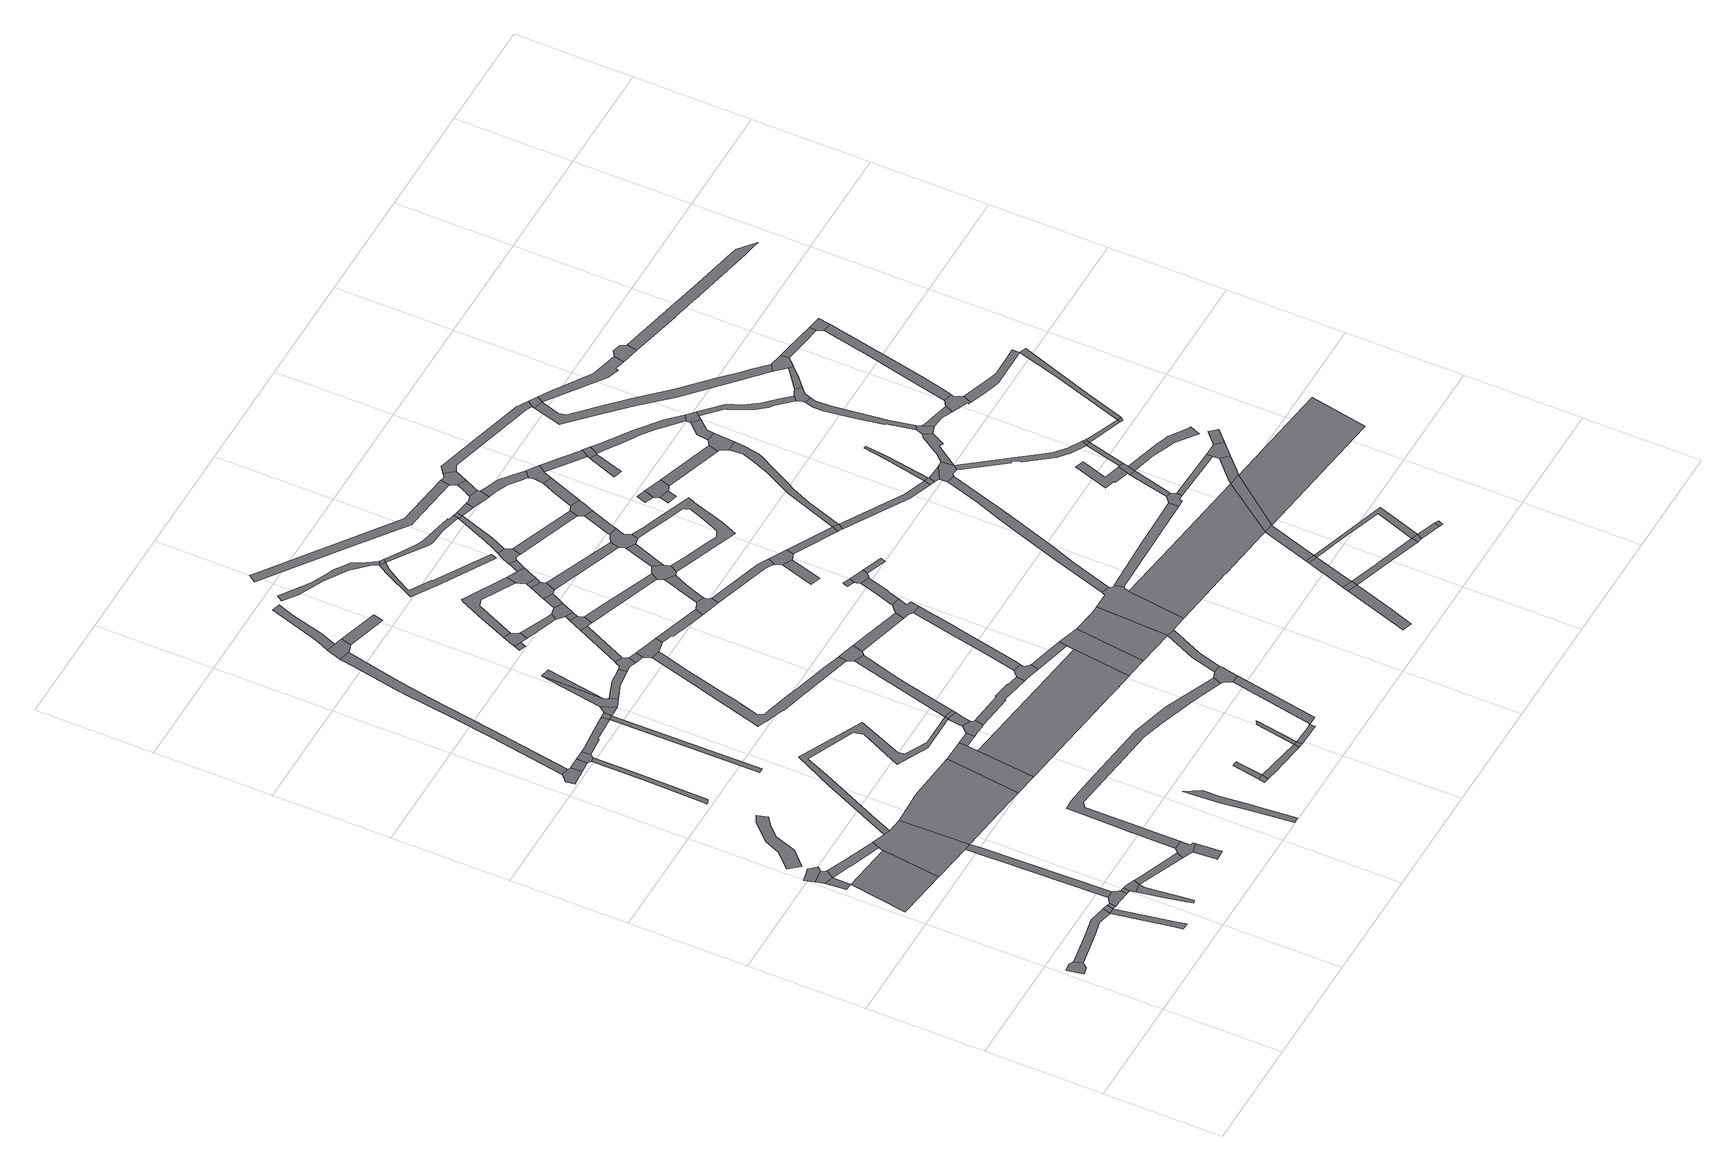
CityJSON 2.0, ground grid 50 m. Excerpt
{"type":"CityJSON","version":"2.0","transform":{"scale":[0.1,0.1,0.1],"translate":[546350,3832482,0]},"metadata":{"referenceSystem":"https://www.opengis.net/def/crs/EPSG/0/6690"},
"CityObjects":{
"road1":{"type":"Road","geometry":[{"type":"MultiSurface","lod":"1","boundaries":[[[0,1,2,3,4,5,6,7,8,9,10]]]}]},
"road2":{"type":"Road","attributes":{"RoadStructureAttribute.sectionType":"1"},"geometry":[{"type":"MultiSurface","lod":"1","boundaries":[[[11,12,13,14,10,9,15,16,17,18,19]]]}]},
"road3":{"type":"Road","attributes":{"RoadStructureAttribute.sectionType":"1"},"geometry":[{"type":"MultiSurface","lod":"1","boundaries":[[[20,21,22,23,24]]]}]},
"road4":{"type":"Road","geometry":[{"type":"MultiSurface","lod":"1","boundaries":[[[25,26,27,20,24,28]]]}]},
"road5":{"type":"Road","attributes":{"RoadStructureAttribute.sectionType":"1"},"geometry":[{"type":"MultiSurface","lod":"1","boundaries":[[[29,30,31,18,32,33,34]]]}]},
"road6":{"type":"Road","attributes":{"RoadStructureAttribute.sectionType":"1"},"geometry":[{"type":"MultiSurface","lod":"1","boundaries":[[[35,36,37,38,27,26]]]}]},
"road7":{"type":"Road","geometry":[{"type":"MultiSurface","lod":"1","boundaries":[[[19,18,31,39]]]}]},
"road8":{"type":"Road","attributes":{"RoadStructureAttribute.sectionType":"1"},"geometry":[{"type":"MultiSurface","lod":"1","boundaries":[[[40,41,42,43,44]]]}]},
"road9":{"type":"Road","attributes":{"RoadStructureAttribute.sectionType":"1"},"geometry":[{"type":"MultiSurface","lod":"1","boundaries":[[[39,31,45,46,47]]]}]},
"road10":{"type":"Road","geometry":[{"type":"MultiSurface","lod":"1","boundaries":[[[48,49,50,47,46,51,52,53,54,55,56]]]}]},
"road11":{"type":"Road","attributes":{"RoadStructureAttribute.sectionType":"1"},"geometry":[{"type":"MultiSurface","lod":"1","boundaries":[[[57,58,59,28,24,60,61,62,63,64,65]]]}]},
"road12":{"type":"Road","attributes":{"RoadStructureAttribute.sectionType":"1"},"geometry":[{"type":"MultiSurface","lod":"1","boundaries":[[[66,67,68,69,70,71,72,73,74,75]]]}]},
"road13":{"type":"Road","attributes":{"RoadStructureAttribute.sectionType":"1"},"geometry":[{"type":"MultiSurface","lod":"1","boundaries":[[[53,52,76,77,78]]]}]},
"road14":{"type":"Road","attributes":{"RoadStructureAttribute.sectionType":"1"},"geometry":[{"type":"MultiSurface","lod":"1","boundaries":[[[79,80,81,82,83,84,85,86,87,88]]]}]},
"road15":{"type":"Road","geometry":[{"type":"MultiSurface","lod":"1","boundaries":[[[89,78,77,71,70,90]]]}]},
"road16":{"type":"Road","attributes":{"RoadStructureAttribute.sectionType":"1"},"geometry":[{"type":"MultiSurface","lod":"1","boundaries":[[[91,92,93,94,95,48,56,96,97]]]}]},
"road17":{"type":"Road","geometry":[{"type":"MultiSurface","lod":"1","boundaries":[[[98,99,65,64,44,43,100,91,97,101,102,103,104]]]}]},
"road18":{"type":"Road","attributes":{"RoadStructureAttribute.sectionType":"1"},"geometry":[{"type":"MultiSurface","lod":"1","boundaries":[[[105,90,70,106,107,108,109]]]}]},
"road19":{"type":"Road","geometry":[{"type":"MultiSurface","lod":"1","boundaries":[[[110,111,112,113,114,115,116,117,118,119,120,121,122,123]]]}]},
"road20":{"type":"Road","geometry":[{"type":"MultiSurface","lod":"1","boundaries":[[[124,125,126,127,128,109,108,129,130,131]]]}]},
"road21":{"type":"Road","attributes":{"RoadStructureAttribute.sectionType":"1"},"geometry":[{"type":"MultiSurface","lod":"1","boundaries":[[[131,130,132,133,134]]]}]},
"road22":{"type":"Road","attributes":{"RoadStructureAttribute.sectionType":"1"},"geometry":[{"type":"MultiSurface","lod":"1","boundaries":[[[135,136,137,138,139,140,141,142]]]}]},
"road23":{"type":"Road","attributes":{"RoadStructureAttribute.sectionType":"1"},"geometry":[{"type":"MultiSurface","lod":"1","boundaries":[[[143,144,122,121,145,146]]]}]},
"road24":{"type":"Road","geometry":[{"type":"MultiSurface","lod":"1","boundaries":[[[146,145,147,142,141,148,149,150,151]]]}]},
"road25":{"type":"Road","attributes":{"RoadStructureAttribute.sectionType":"1"},"geometry":[{"type":"MultiSurface","lod":"1","boundaries":[[[152,153,154,155,101,97,156,157,158,159]]]}]},
"road26":{"type":"Road","attributes":{"RoadStructureAttribute.sectionType":"1"},"geometry":[{"type":"MultiSurface","lod":"1","boundaries":[[[160,161,162,151,150,163,164,165]]]}]},
"road27":{"type":"Road","attributes":{"RoadStructureAttribute.sectionType":"1"},"geometry":[{"type":"MultiSurface","lod":"1","boundaries":[[[166,167,168,165]]]}]},
"road28":{"type":"Road","attributes":{"RoadStructureAttribute.sectionType":"1"},"geometry":[{"type":"MultiSurface","lod":"1","boundaries":[[[169,170,171,172,173,174,175,176,110,123,177,178,179,180,181,182,183,184,185]]]}]},
"road29":{"type":"Road","attributes":{"RoadStructureAttribute.sectionType":"1"},"geometry":[{"type":"MultiSurface","lod":"1","boundaries":[[[186,187,188,189,190,191,104,103,192,193,194,195,196,197,198,199,200]]]}]},
"road30":{"type":"Road","attributes":{"RoadStructureAttribute.sectionType":"1"},"geometry":[{"type":"MultiSurface","lod":"1","boundaries":[[[201,202,203,204,205,206,207,208,209,210,211,212]]]}]},
"road31":{"type":"Road","geometry":[{"type":"MultiSurface","lod":"1","boundaries":[[[159,158,213,214,215,216,217,218]]]}]},
"road32":{"type":"Road","geometry":[{"type":"MultiSurface","lod":"1","boundaries":[[[219,160,165,168]]]}]},
"road33":{"type":"Road","geometry":[{"type":"MultiSurface","lod":"1","boundaries":[[[220,219,168,221]]]}]},
"road34":{"type":"Road","geometry":[{"type":"MultiSurface","lod":"1","boundaries":[[[222,223,224,225]]]}]},
"road35":{"type":"Road","attributes":{"RoadStructureAttribute.sectionType":"1"},"geometry":[{"type":"MultiSurface","lod":"1","boundaries":[[[226,220,221,227,228,229]]]}]},
"road36":{"type":"Road","attributes":{"RoadStructureAttribute.sectionType":"1"},"geometry":[{"type":"MultiSurface","lod":"1","boundaries":[[[230,218,217,231,232]]]}]},
"road37":{"type":"Road","geometry":[{"type":"MultiSurface","lod":"1","boundaries":[[[233,234,235,222,225]]]}]},
"road38":{"type":"Road","attributes":{"RoadStructureAttribute.sectionType":"1"},"geometry":[{"type":"MultiSurface","lod":"1","boundaries":[[[236,226,229]]]}]},
"road39":{"type":"Road","attributes":{"RoadStructureAttribute.sectionType":"1"},"geometry":[{"type":"MultiSurface","lod":"1","boundaries":[[[237,238,239,240,241,242,243,244,245,246,247,248,127,126,249,250,251,252,253,254,255,256,257]]]}]},
"road40":{"type":"Road","attributes":{"RoadStructureAttribute.sectionType":"1"},"geometry":[{"type":"MultiSurface","lod":"1","boundaries":[[[258,259,260,228,227,261,262,263]]]}]},
"road41":{"type":"Road","geometry":[{"type":"MultiSurface","lod":"1","boundaries":[[[264,265,169,185,266,267,268]]]}]},
"road42":{"type":"Road","geometry":[{"type":"MultiSurface","lod":"1","boundaries":[[[269,270,271,232,231,272,273,274,275,276,277,278]]]}]},
"road43":{"type":"Road","attributes":{"RoadStructureAttribute.sectionType":"1"},"geometry":[{"type":"MultiSurface","lod":"1","boundaries":[[[225,224,279,280,281,282]]]}]},
"road44":{"type":"Road","attributes":{"RoadStructureAttribute.sectionType":"1"},"geometry":[{"type":"MultiSurface","lod":"1","boundaries":[[[199,283,284,269,278,285,286]]]}]},
"road45":{"type":"Road","geometry":[{"type":"MultiSurface","lod":"1","boundaries":[[[200,199,286,287]]]}]},
"road46":{"type":"Road","attributes":{"RoadStructureAttribute.sectionType":"1"},"geometry":[{"type":"MultiSurface","lod":"1","boundaries":[[[288,289,290,264,268,291,292,293,294,295]]]}]},
"road47":{"type":"Road","geometry":[{"type":"MultiSurface","lod":"1","boundaries":[[[296,297,298,299,300,301,258,263,302,303,304,305,306,307,308]]]}]},
"road48":{"type":"Road","geometry":[{"type":"MultiSurface","lod":"1","boundaries":[[[309,310,311,267,266]]]}]},
"road49":{"type":"Road","geometry":[{"type":"MultiSurface","lod":"1","boundaries":[[[312,313,314,315,316]]]}]},
"road50":{"type":"Road","geometry":[{"type":"MultiSurface","lod":"1","boundaries":[[[282,281,317,318]]]}]},
"road51":{"type":"Road","attributes":{"RoadStructureAttribute.sectionType":"1"},"geometry":[{"type":"MultiSurface","lod":"1","boundaries":[[[319,214,213,320,321,322,323]]]}]},
"road52":{"type":"Road","attributes":{"RoadStructureAttribute.sectionType":"1"},"geometry":[{"type":"MultiSurface","lod":"1","boundaries":[[[324,325,326,327,328,329,330,331,332,333,334,335,336,337,338,339,340,341,342,343,344,345,346,347,348,349,350,351,352,353,354,355,356,357]]]}]},
"road53":{"type":"Road","attributes":{"RoadStructureAttribute.sectionType":"1"},"geometry":[{"type":"MultiSurface","lod":"1","boundaries":[[[304,303,358,359]]]}]},
"road54":{"type":"Road","attributes":{"RoadStructureAttribute.sectionType":"1"},"geometry":[{"type":"MultiSurface","lod":"1","boundaries":[[[360,361,362,363,364,275,274,365,366,367,368]]]}]},
"road55":{"type":"Road","geometry":[{"type":"MultiSurface","lod":"1","boundaries":[[[369,370,312,316,371,372,373]]]}]},
"road56":{"type":"Road","attributes":{"RoadStructureAttribute.sectionType":"1"},"geometry":[{"type":"MultiSurface","lod":"1","boundaries":[[[374,375,376,377,378,379,380,200,287,381,382,383,384,385,386]]]}]},
"road57":{"type":"Road","geometry":[{"type":"MultiSurface","lod":"1","boundaries":[[[387,388,389,390,282,318]]]}]},
"road58":{"type":"Road","attributes":{"RoadStructureAttribute.sectionType":"1"},"geometry":[{"type":"MultiSurface","lod":"1","boundaries":[[[391,318,317,392,393]]]}]},
"road59":{"type":"Road","attributes":{"RoadStructureAttribute.sectionType":"1"},"geometry":[{"type":"MultiSurface","lod":"1","boundaries":[[[394,395,396,397,296,308,398,399]]]}]},
"road60":{"type":"Road","geometry":[{"type":"MultiSurface","lod":"1","boundaries":[[[359,358,400,401,324,357,402,403,404]]]}]},
"road61":{"type":"Road","attributes":{"RoadStructureAttribute.sectionType":"1"},"geometry":[{"type":"MultiSurface","lod":"1","boundaries":[[[372,371,405,406]]]}]},
"road62":{"type":"Road","geometry":[{"type":"MultiSurface","lod":"1","boundaries":[[[407,394,399,408,409,410,411,412,413,414,415]]]}]},
"road63":{"type":"Road","geometry":[{"type":"MultiSurface","lod":"1","boundaries":[[[416,340,339,417,374,386,418,419]]]}]},
"road64":{"type":"Road","attributes":{"RoadStructureAttribute.sectionType":"1"},"geometry":[{"type":"MultiSurface","lod":"1","boundaries":[[[420,407,415,421]]]}]},
"road65":{"type":"Road","geometry":[{"type":"MultiSurface","lod":"1","boundaries":[[[422,423,424,368,367,425,426,427,428,429,430,431]]]}]},
"road66":{"type":"Road","geometry":[{"type":"MultiSurface","lod":"1","boundaries":[[[432,406,405,420,421,433]]]}]},
"road67":{"type":"Road","attributes":{"RoadStructureAttribute.sectionType":"1"},"geometry":[{"type":"MultiSurface","lod":"1","boundaries":[[[434,435,436,437,369,373,438,439,440,441]]]}]},
"road68":{"type":"Road","attributes":{"RoadStructureAttribute.sectionType":"1"},"geometry":[{"type":"MultiSurface","lod":"1","boundaries":[[[404,403,442,443,444,445,446,447,448]]]}]},
"road69":{"type":"Road","attributes":{"RoadStructureAttribute.sectionType":"1"},"geometry":[{"type":"MultiSurface","lod":"1","boundaries":[[[449,450,451,452,453,454,455,456,457,458,459,460,461,462]]]}]},
"road70":{"type":"Road","attributes":{"RoadStructureAttribute.sectionType":"1"},"geometry":[{"type":"MultiSurface","lod":"1","boundaries":[[[463,464,465,466,467]]]}]},
"road71":{"type":"Road","attributes":{"RoadStructureAttribute.sectionType":"1"},"geometry":[{"type":"MultiSurface","lod":"1","boundaries":[[[468,432,433,469,470,471]]]}]},
"road72":{"type":"Road","attributes":{"RoadStructureAttribute.sectionType":"1"},"geometry":[{"type":"MultiSurface","lod":"1","boundaries":[[[472,427,426,473,474,475]]]}]},
"road73":{"type":"Road","geometry":[{"type":"MultiSurface","lod":"1","boundaries":[[[476,477,257,256,478,479,480,463,467,481,482,483]]]}]},
"road74":{"type":"Road","geometry":[{"type":"MultiSurface","lod":"1","boundaries":[[[484,468,471,485,486,487,488]]]}]},
"road75":{"type":"Road","attributes":{"RoadStructureAttribute.sectionType":"1"},"geometry":[{"type":"MultiSurface","lod":"1","boundaries":[[[419,418,489,490]]]}]},
"road76":{"type":"Road","attributes":{"RoadStructureAttribute.sectionType":"1"},"geometry":[{"type":"MultiSurface","lod":"1","boundaries":[[[491,492,493,412,411,494,495,496,497,498,499]]]}]},
"road77":{"type":"Road","geometry":[{"type":"MultiSurface","lod":"1","boundaries":[[[500,501,502,448,447,503,504,505,506,507,508]]]}]},
"road78":{"type":"Road","attributes":{"RoadStructureAttribute.sectionType":"1"},"geometry":[{"type":"MultiSurface","lod":"1","boundaries":[[[509,510,511,512,513,514,422,431,515,516,517,518,519,520,521]]]}]},
"road79":{"type":"Road","attributes":{"RoadStructureAttribute.sectionType":"1"},"geometry":[{"type":"MultiSurface","lod":"1","boundaries":[[[522,484,488,523,524]]]}]},
"road80":{"type":"Road","geometry":[{"type":"MultiSurface","lod":"1","boundaries":[[[462,461,525,526]]]}]},
"road81":{"type":"Road","attributes":{"RoadStructureAttribute.sectionType":"1"},"geometry":[{"type":"MultiSurface","lod":"1","boundaries":[[[461,527,528,529,530,531,532,533,534,535,536,537,538,539,525]]]}]},
"road82":{"type":"Road","geometry":[{"type":"MultiSurface","lod":"1","boundaries":[[[475,474,323,322,540,541,542]]]}]},
"road83":{"type":"Road","geometry":[{"type":"MultiSurface","lod":"1","boundaries":[[[543,544,441,440,522,524,545,546]]]}]},
"road84":{"type":"Road","attributes":{"RoadStructureAttribute.sectionType":"1"},"geometry":[{"type":"MultiSurface","lod":"1","boundaries":[[[547,548,549,500,508,550,551,552,553]]]}]},
"road85":{"type":"Road","attributes":{"RoadStructureAttribute.sectionType":"1"},"geometry":[{"type":"MultiSurface","lod":"1","boundaries":[[[554,555,556,546,545,557,558]]]}]},
"road86":{"type":"Road","attributes":{"RoadStructureAttribute.sectionType":"1"},"geometry":[{"type":"MultiSurface","lod":"1","boundaries":[[[559,560,561,476,483,562,563,564]]]}]},
"road87":{"type":"Road","geometry":[{"type":"MultiSurface","lod":"1","boundaries":[[[565,566,490,489,567,568,509,521,569,570,571]]]}]},
"road88":{"type":"Road","attributes":{"RoadStructureAttribute.sectionType":"1"},"geometry":[{"type":"MultiSurface","lod":"1","boundaries":[[[572,542,541,573,559,574]]]}]},
"road89":{"type":"Road","attributes":{"RoadStructureAttribute.sectionType":"1"},"geometry":[{"type":"MultiSurface","lod":"1","boundaries":[[[575,486,485,576,577]]]}]},
"road90":{"type":"Road","geometry":[{"type":"MultiSurface","lod":"1","boundaries":[[[578,579,554,558,580,581,582,583,584,585]]]}]},
"road91":{"type":"Road","geometry":[{"type":"MultiSurface","lod":"1","boundaries":[[[586,587,588,589,499,498,590,547,553,591,592,593,594,595]]]}]},
"road92":{"type":"Road","attributes":{"RoadStructureAttribute.sectionType":"1"},"geometry":[{"type":"MultiSurface","lod":"1","boundaries":[[[596,597,598,599,600,601,602,603,604,605,606,607]]]}]},
"road93":{"type":"Road","attributes":{"RoadStructureAttribute.sectionType":"1"},"geometry":[{"type":"MultiSurface","lod":"1","boundaries":[[[608,609,504,503,610,611,612,613]]]}]},
"road94":{"type":"Road","attributes":{"RoadStructureAttribute.sectionType":"1"},"geometry":[{"type":"MultiSurface","lod":"1","boundaries":[[[614,615,616,617,618,619,526,525,620,621,622,623,624,625]]]}]},
"road95":{"type":"Road","attributes":{"RoadStructureAttribute.sectionType":"1"},"geometry":[{"type":"MultiSurface","lod":"1","boundaries":[[[626,627,628,629,565,571,630,631,632]]]}]},
"road96":{"type":"Road","geometry":[{"type":"MultiSurface","lod":"1","boundaries":[[[633,634,635,636,637]]]}]},
"road97":{"type":"Road","attributes":{"RoadStructureAttribute.sectionType":"1"},"geometry":[{"type":"MultiSurface","lod":"1","boundaries":[[[638,586,595,639,640,641,642]]]}]},
"road98":{"type":"Road","attributes":{"RoadStructureAttribute.sectionType":"1"},"geometry":[{"type":"MultiSurface","lod":"1","boundaries":[[[643,644,645,646,647,578,585,648,649,650,651,652]]]}]},
"road99":{"type":"Road","geometry":[{"type":"MultiSurface","lod":"1","boundaries":[[[653,654,655,656]]]}]},
"road100":{"type":"Road","geometry":[{"type":"MultiSurface","lod":"1","boundaries":[[[637,636,657,658,626,632,659,660,661]]]}]},
"road101":{"type":"Road","geometry":[{"type":"MultiSurface","lod":"1","boundaries":[[[662,663,664,574,559,564,665,666,667,668,669,670,671,672,673,674,675]]]}]},
"road102":{"type":"Road","attributes":{"RoadStructureAttribute.sectionType":"1"},"geometry":[{"type":"MultiSurface","lod":"1","boundaries":[[[676,584,583,677,678,679,680]]]}]},
"road103":{"type":"Road","geometry":[{"type":"MultiSurface","lod":"1","boundaries":[[[681,682,577,576,683,684,685,686,638,642,687,688,689,690,691,692,693,694,695]]]}]},
"road104":{"type":"Road","geometry":[{"type":"MultiSurface","lod":"1","boundaries":[[[613,612,653,656,696,697]]]}]},
"road105":{"type":"Road","geometry":[{"type":"MultiSurface","lod":"1","boundaries":[[[625,624,643,652,698]]]}]},
"road106":{"type":"Road","attributes":{"RoadStructureAttribute.sectionType":"1"},"geometry":[{"type":"MultiSurface","lod":"1","boundaries":[[[699,700,701,661,660]]]}]},
"road107":{"type":"Road","attributes":{"RoadStructureAttribute.sectionType":"1"},"geometry":[{"type":"MultiSurface","lod":"1","boundaries":[[[698,652,702,703]]]}]},
"road108":{"type":"Road","attributes":{"RoadStructureAttribute.sectionType":"1"},"geometry":[{"type":"MultiSurface","lod":"1","boundaries":[[[704,705,706,707,708,709,710,711,712,713,714,715,716,717,718,719,720,721,722,691,690,723,724,725,726,727,728,729,730,731,732,733,734,735,736,737,738,592,591]]]}]},
"road109":{"type":"Road","attributes":{"RoadStructureAttribute.sectionType":"1"},"geometry":[{"type":"MultiSurface","lod":"1","boundaries":[[[739,740,741,742,681,695,743,744]]]}]},
"road110":{"type":"Road","geometry":[{"type":"MultiSurface","lod":"1","boundaries":[[[745,746,747,748,703,702,749,750,751,752,753,754]]]}]},
"road111":{"type":"Road","attributes":{"RoadStructureAttribute.sectionType":"1"},"geometry":[{"type":"MultiSurface","lod":"1","boundaries":[[[697,696,755,756,757]]]}]},
"road112":{"type":"Road","geometry":[{"type":"MultiSurface","lod":"1","boundaries":[[[758,759,680,679,739,744,760,761,762]]]}]},
"road113":{"type":"Road","attributes":{"RoadStructureAttribute.sectionType":"1"},"geometry":[{"type":"MultiSurface","lod":"1","boundaries":[[[763,764,765,766,767,768,769,770,771]]]}]},
"road114":{"type":"Road","attributes":{"RoadStructureAttribute.sectionType":"1"},"geometry":[{"type":"MultiSurface","lod":"1","boundaries":[[[772,773,774,775,745,754,776,777,778]]]}]},
"road115":{"type":"Road","geometry":[{"type":"MultiSurface","lod":"1","boundaries":[[[757,756,779,780,781,782]]]}]},
"road116":{"type":"Road","attributes":{"RoadStructureAttribute.sectionType":"1"},"geometry":[{"type":"MultiSurface","lod":"1","boundaries":[[[783,784,759,758,762,785]]]}]},
"road117":{"type":"Road","geometry":[{"type":"MultiSurface","lod":"1","boundaries":[[[786,787,607,606,772,778,788]]]}]},
"road118":{"type":"Road","attributes":{"RoadStructureAttribute.sectionType":"1"},"geometry":[{"type":"MultiSurface","lod":"1","boundaries":[[[789,790,791,792,793,794,753,752,795,796,797,798,799,800]]]}]},
"road119":{"type":"Road","geometry":[{"type":"MultiSurface","lod":"1","boundaries":[[[801,763,771,802]]]}]},
"road120":{"type":"Road","attributes":{"RoadStructureAttribute.sectionType":"1"},"geometry":[{"type":"MultiSurface","lod":"1","boundaries":[[[803,804,805,806]]]}]},
"road121":{"type":"Road","geometry":[{"type":"MultiSurface","lod":"1","boundaries":[[[807,808,809,810]]]}]},
"road122":{"type":"Road","geometry":[{"type":"MultiSurface","lod":"1","boundaries":[[[806,805,807,810,811,812]]]}]},
"road123":{"type":"Road","geometry":[{"type":"MultiSurface","lod":"1","boundaries":[[[800,799,813,814,815,783,785,816,817,818,819]]]}]},
"road124":{"type":"Road","attributes":{"RoadStructureAttribute.sectionType":"1"},"geometry":[{"type":"MultiSurface","lod":"1","boundaries":[[[820,821,822,823,824,825,826,827,662,675,828,829,830,831,832,833,834,835,836,837]]]}]},
"road125":{"type":"Road","attributes":{"RoadStructureAttribute.sectionType":"1"},"geometry":[{"type":"MultiSurface","lod":"1","boundaries":[[[838,839,840,801,802,841,842,843]]]}]},
"road126":{"type":"Road","attributes":{"RoadStructureAttribute.sectionType":"1"},"geometry":[{"type":"MultiSurface","lod":"1","boundaries":[[[844,845,846,672,671,847,848]]]}]},
"road127":{"type":"Road","attributes":{"RoadStructureAttribute.sectionType":"1"},"geometry":[{"type":"MultiSurface","lod":"1","boundaries":[[[849,667,666,850,851,852,853,854]]]}]},
"road128":{"type":"Road","geometry":[{"type":"MultiSurface","lod":"1","boundaries":[[[855,838,843,856]]]}]},
"road129":{"type":"Road","attributes":{"RoadStructureAttribute.sectionType":"1"},"geometry":[{"type":"MultiSurface","lod":"1","boundaries":[[[857,858,782,781,859,860,861]]]}]},
"road130":{"type":"Road","attributes":{"RoadStructureAttribute.sectionType":"1"},"geometry":[{"type":"MultiSurface","lod":"1","boundaries":[[[862,863,864,865,866,819,818,867,868,869]]]}]},
"road131":{"type":"Road","geometry":[{"type":"MultiSurface","lod":"1","boundaries":[[[870,871,872,873,874,875]]]}]},
"road132":{"type":"Road","attributes":{"RoadStructureAttribute.sectionType":"1"},"geometry":[{"type":"MultiSurface","lod":"1","boundaries":[[[876,877,878,802,771,879,880,881]]]}]},
"road133":{"type":"Road","attributes":{"RoadStructureAttribute.sectionType":"1"},"geometry":[{"type":"MultiSurface","lod":"1","boundaries":[[[882,883,884,885,886,887,757,782,888,889,890,891,892,893,894,895]]]}]},
"road134":{"type":"Road","attributes":{"RoadStructureAttribute.sectionType":"1"},"geometry":[{"type":"MultiSurface","lod":"1","boundaries":[[[853,855,856,896,897,898]]]}]},
"road135":{"type":"Road","attributes":{"RoadStructureAttribute.sectionType":"1"},"geometry":[{"type":"MultiSurface","lod":"1","boundaries":[[[812,811,899,900]]]}]},
"road136":{"type":"Road","geometry":[{"type":"MultiSurface","lod":"1","boundaries":[[[869,868,870,875,901,902]]]}]},
"road137":{"type":"Road","attributes":{"RoadStructureAttribute.sectionType":"1"},"geometry":[{"type":"MultiSurface","lod":"1","boundaries":[[[903,904,905,786,788,906,907,908,909]]]}]},
"road138":{"type":"Road","attributes":{"RoadStructureAttribute.sectionType":"1"},"geometry":[{"type":"MultiSurface","lod":"1","boundaries":[[[910,856,843,911,912,881,913]]]}]},
"road139":{"type":"Road","geometry":[{"type":"MultiSurface","lod":"1","boundaries":[[[861,860,914,915,916]]]}]},
"road140":{"type":"Road","geometry":[{"type":"MultiSurface","lod":"1","boundaries":[[[881,880,917,913]]]}]},
"road141":{"type":"Road","attributes":{"RoadStructureAttribute.sectionType":"1"},"geometry":[{"type":"MultiSurface","lod":"1","boundaries":[[[915,914,918,919]]]}]},
"road142":{"type":"Road","geometry":[{"type":"MultiSurface","lod":"1","boundaries":[[[920,900,899,921,882,895,922]]]}]},
"road143":{"type":"Road","attributes":{"RoadStructureAttribute.sectionType":"1"},"geometry":[{"type":"MultiSurface","lod":"1","boundaries":[[[923,924,925,926,927,902,901,928,929,930,931,932,933,934,935,936]]]}]},
"road144":{"type":"Road","geometry":[{"type":"MultiSurface","lod":"1","boundaries":[[[937,919,918,938,820,837,939,940,941]]]}]},
"road145":{"type":"Road","attributes":{"RoadStructureAttribute.sectionType":"1"},"geometry":[{"type":"MultiSurface","lod":"1","boundaries":[[[913,917,942,943]]]}]},
"road146":{"type":"Road","geometry":[{"type":"MultiSurface","lod":"1","boundaries":[[[944,945,946,844,848,947,948,949,950,951,952,953]]]}]},
"road147":{"type":"Road","attributes":{"RoadStructureAttribute.sectionType":"1"},"geometry":[{"type":"MultiSurface","lod":"1","boundaries":[[[954,955,956,957,861,916]]]}]},
"road148":{"type":"Road","geometry":[{"type":"MultiSurface","lod":"1","boundaries":[[[854,853,898,958]]]}]},
"road149":{"type":"Road","geometry":[{"type":"MultiSurface","lod":"1","boundaries":[[[943,942,959,960]]]}]},
"road150":{"type":"Road","attributes":{"RoadStructureAttribute.sectionType":"1"},"geometry":[{"type":"MultiSurface","lod":"1","boundaries":[[[961,962,963,920,922,964,965]]]}]},
"road151":{"type":"Road","attributes":{"RoadStructureAttribute.sectionType":"1"},"geometry":[{"type":"MultiSurface","lod":"1","boundaries":[[[966,967,944,953,968,969]]]}]},
"road152":{"type":"Road","geometry":[{"type":"MultiSurface","lod":"1","boundaries":[[[909,908,970,971,972,973]]]}]},
"road153":{"type":"Road","geometry":[{"type":"MultiSurface","lod":"1","boundaries":[[[974,975,976,977,978,979,980,981,982,983,984]]]}]},
"road154":{"type":"Road","attributes":{"RoadStructureAttribute.sectionType":"1"},"geometry":[{"type":"MultiSurface","lod":"1","boundaries":[[[985,986,987,937,941,988,989,990,991,992]]]}]},
"road155":{"type":"Road","geometry":[{"type":"MultiSurface","lod":"1","boundaries":[[[936,935,962,961,965,993,994,995]]]}]},
"road156":{"type":"Road","geometry":[{"type":"MultiSurface","lod":"1","boundaries":[[[984,983,966,969,996,997,998]]]}]},
"road157":{"type":"Road","attributes":{"RoadStructureAttribute.sectionType":"1"},"geometry":[{"type":"MultiSurface","lod":"1","boundaries":[[[999,1000,1001,1002,941,940,1003,1004,1005,1006,1007,1008,1009,1010]]]}]},
"road158":{"type":"Road","attributes":{"RoadStructureAttribute.sectionType":"1"},"geometry":[{"type":"MultiSurface","lod":"1","boundaries":[[[952,951,1011,1012]]]}]},
"road159":{"type":"Road","attributes":{"RoadStructureAttribute.sectionType":"1"},"geometry":[{"type":"MultiSurface","lod":"1","boundaries":[[[1009,998,997,1013]]]}]},
"road160":{"type":"Road","attributes":{"RoadStructureAttribute.sectionType":"1"},"geometry":[{"type":"MultiSurface","lod":"1","boundaries":[[[1014,1015,1016,854,958,1017,1018,1019]]]}]},
"road161":{"type":"Road","geometry":[{"type":"MultiSurface","lod":"1","boundaries":[[[1020,1021,985,992,1022,1023]]]}]},
"road162":{"type":"Road","attributes":{"RoadStructureAttribute.sectionType":"1"},"geometry":[{"type":"MultiSurface","lod":"1","boundaries":[[[1024,1025,1026,1027,1028,995,994,1029,1030,1031,1032,1033,1034,1035,1036]]]}]},
"road163":{"type":"Road","attributes":{"RoadStructureAttribute.sectionType":"1"},"geometry":[{"type":"MultiSurface","lod":"1","boundaries":[[[971,1037,1038,1039,1040,1041,1042,1043,1044,1045,1046,1047,1048,1049,1050,1051,1052,1053,1054,1055,1056,1057,1058,1059,1060,1061,1062,1063,1064,972]]]}]},
"road164":{"type":"Road","attributes":{"RoadStructureAttribute.sectionType":"1"},"geometry":[{"type":"MultiSurface","lod":"1","boundaries":[[[1065,1066,1067,1068,1069,973,972,1070,1071,1072,1073,1074,1075,1076]]]}]},
"road165":{"type":"Road","attributes":{"RoadStructureAttribute.sectionType":"1"},"geometry":[{"type":"MultiSurface","lod":"1","boundaries":[[[1077,1078,1079,1080,1081,1082,1021,1020,1083,1084,1085,1086]]]}]},
"road166":{"type":"Road","geometry":[{"type":"MultiSurface","lod":"1","boundaries":[[[1010,1009,1013,1087]]]}]},
"road167":{"type":"Road","attributes":{"RoadStructureAttribute.sectionType":"1"},"geometry":[{"type":"MultiSurface","lod":"1","boundaries":[[[1088,1089,1090,1091,1092,1093,996,969,1094,1095,1096,1097,1098,1099,1100]]]}]},
"road168":{"type":"Road","attributes":{"RoadStructureAttribute.sectionType":"1"},"geometry":[{"type":"MultiSurface","lod":"1","boundaries":[[[1101,1102,1103,1104,1023,1022,1105,1106,1107]]]}]},
"road169":{"type":"Road","attributes":{"RoadStructureAttribute.sectionType":"1"},"geometry":[{"type":"MultiSurface","lod":"1","boundaries":[[[958,898,1108,1109,1110,1111]]]}]},
"road170":{"type":"Road","geometry":[{"type":"MultiSurface","lod":"1","boundaries":[[[1112,1012,1011,1014,1019,1113,1114]]]}]},
"road171":{"type":"Road","geometry":[{"type":"MultiSurface","lod":"1","boundaries":[[[1115,1116,1117,1036,1035,1118,1077,1086,1119,1120,1121,1122]]]}]},
"road172":{"type":"Road","attributes":{"RoadStructureAttribute.sectionType":"1"},"geometry":[{"type":"MultiSurface","lod":"1","boundaries":[[[1123,1124,1125,1126,1087,1013,1127,1128,1129]]]}]},
"road173":{"type":"Road","attributes":{"RoadStructureAttribute.sectionType":"1"},"geometry":[{"type":"MultiSurface","lod":"1","boundaries":[[[1130,1114,1113,1131]]]}]},
"road174":{"type":"Road","geometry":[{"type":"MultiSurface","lod":"1","boundaries":[[[1132,1133,1107,1106,1134,1135,1136,1137,1138,1139,1140,1141,1142,1143]]]}]},
"road175":{"type":"Road","geometry":[{"type":"MultiSurface","lod":"1","boundaries":[[[1129,1128,1144,1145,1146]]]}]},
"road176":{"type":"Road","attributes":{"RoadStructureAttribute.sectionType":"1"},"geometry":[{"type":"MultiSurface","lod":"1","boundaries":[[[1147,1115,1122,1148,1149]]]}]},
"road177":{"type":"Road","geometry":[{"type":"MultiSurface","lod":"1","boundaries":[[[1150,1151,1076,1075,1152,1153,1154]]]}]},
"road178":{"type":"Road","geometry":[{"type":"MultiSurface","lod":"1","boundaries":[[[1049,1048,1147,1149,1155,1156]]]}]},
"road179":{"type":"Road","attributes":{"RoadStructureAttribute.sectionType":"1"},"geometry":[{"type":"MultiSurface","lod":"1","boundaries":[[[1157,1158,1159,1140,1139,1160,1161,1162,1163,1164,1165,1166,1167,1168]]]}]},
"road180":{"type":"Road","attributes":{"RoadStructureAttribute.sectionType":"1"},"geometry":[{"type":"MultiSurface","lod":"1","boundaries":[[[1169,1170,1171,1172,1173,1174,1132,1143,1175,1176,1177,1178,1179,1180]]]}]},
"road181":{"type":"Road","attributes":{"RoadStructureAttribute.sectionType":"1"},"geometry":[{"type":"MultiSurface","lod":"1","boundaries":[[[1167,1181,1129,1146,1182,1183]]]}]},
"road182":{"type":"Road","attributes":{"RoadStructureAttribute.sectionType":"1"},"geometry":[{"type":"MultiSurface","lod":"1","boundaries":[[[1184,1156,1155,1185,1186,1187]]]}]},
"road183":{"type":"Road","geometry":[{"type":"MultiSurface","lod":"1","boundaries":[[[1187,1186,1188,1189,1169,1180,1190,1191]]]}]},
"road184":{"type":"Road","attributes":{"RoadStructureAttribute.sectionType":"1"},"geometry":[{"type":"MultiSurface","lod":"1","boundaries":[[[1192,1153,1152,1193,1194,1195,1196,1197,1198,1199,1200,1201]]]}]}
},
"vertices":[
[71,416,0],[58,423,0],[56,425,0],[21,420,0],[23,408,0],[34,351,0],[67,358,0],[70,361,0],[83,378,0],[85,380,0],[74,415,0],
[301,456,0],[232,441,0],[224,439,0],[199,435,0],[240,407,0],[301,422,0],[360,408,0],[363,407,0],[373,441,0],
[22,1435,0],[23,1428,0],[30,1349,0],[62,1348,0],[63,1423,0],
[76,1471,0],[71,1478,0],[14,1473,0],[83,1460,0],
[435,175,0],[399,362,0],[390,408,0],[407,175,0],[415,126,0],[445,124,0],
[80,1490,0],[90,1498,0],[62,1528,0],[2,1514,0],
[397,436,0],
[62,1346,0],[23,1098,0],[34,1097,0],[245,1069,0],[277,1319,0],
[393,408,0],[407,406,0],[411,433,0],
[436,452,0],[433,449,0],[422,441,0],[433,403,0],[486,398,0],[489,425,0],[484,432,0],[473,447,0],[470,451,0],
[290,1377,0],[157,1430,0],[101,1453,0],[86,1415,0],[142,1393,0],[149,1390,0],[276,1342,0],[283,1339,0],[297,1374,0],
[565,176,0],[545,353,0],[548,371,0],[548,372,0],[549,379,0],[508,371,0],[535,238,0],[549,176,0],[554,152,0],[567,155,0],
[502,396,0],[503,396,0],[507,422,0],
[129,1620,0],[159,1709,0],[199,1754,0],[240,1785,0],[227,1828,0],[193,1811,0],[119,1732,0],[91,1665,0],[26,1599,0],[63,1554,0],
[522,420,0],[560,404,0],
[421,1044,0],[423,972,0],[424,927,0],[424,914,0],[432,631,0],[455,1012,0],[453,1043,0],
[353,1352,0],[350,1353,0],[421,1046,0],[446,1336,0],[386,1342,0],[380,1343,0],[354,1353,0],
[595,390,0],[551,378,0],[595,360,0],[749,295,0],[762,325,0],
[93,2577,0],[91,2575,0],[73,2557,0],[63,2547,0],[70,2511,0],[74,2511,0],[85,2512,0],[111,2515,0],[112,2515,0],[118,2515,0],[128,2516,0],[141,2518,0],[137,2563,0],[126,2571,0],
[837,296,0],[822,302,0],[822,341,0],[781,341,0],[767,329,0],[759,291,0],[794,276,0],[838,288,0],
[801,179,0],[801,176,0],[846,179,0],
[204,2296,0],[199,2025,0],[199,2021,0],[210,2025,0],[221,2029,0],[223,2344,0],[223,2511,0],[204,2510,0],
[150,2565,0],[144,2565,0],[189,2522,0],[189,2565,0],
[202,2511,0],[223,2512,0],[233,2529,0],[235,2529,0],[232,2566,0],
[609,1341,0],[594,1341,0],[585,1341,0],[481,1337,0],[457,1042,0],[589,1026,0],[776,1002,0],[817,1321,0],
[428,2582,0],[326,2573,0],[258,2566,0],[319,2535,0],[319,2542,0],[431,2548,0],
[435,1919,0],[455,1919,0],[451,2549,0],
[260,3596,0],[256,3579,0],[244,3509,0],[208,3318,0],[207,3307,0],[206,3304,0],[173,3078,0],[148,2903,0],[168,2831,0],[185,2923,0],[201,3026,0],[229,3209,0],[244,3286,0],[246,3300,0],[256,3351,0],[279,3462,0],[305,3584,0],
[862,1428,0],[770,1476,0],[763,1502,0],[846,1695,0],[576,1825,0],[492,1657,0],[413,1420,0],[537,1688,0],[581,1790,0],[782,1701,0],[792,1659,0],[707,1476,0],[837,1413,0],[1007,1414,0],[1012,1429,0],
[1129,6,0],[1131,6,0],[1117,171,0],[1116,182,0],[1100,318,0],[1100,391,0],[1063,455,0],[1072,301,0],[1072,300,0],[1086,182,0],[1105,4,0],[1126,6,0],
[879,989,0],[907,1239,0],[910,1263,0],[912,1282,0],[913,1285,0],[913,1320,0],
[455,2584,0],
[477,2614,0],[501,2552,0],
[1249,229,0],[1244,201,0],[1267,197,0],[1274,225,0],
[522,2880,0],[543,2569,0],[531,2600,0],[518,2617,0],
[968,1319,0],[970,1283,0],[971,1319,0],
[1293,345,0],[1281,346,0],[1270,347,0],
[561,2873,0],
[1432,711,0],[1266,756,0],[947,793,0],[828,805,0],[787,803,0],[787,778,0],[787,773,0],[787,762,0],[787,744,0],[784,601,0],[782,523,0],[782,521,0],[823,461,0],[822,524,0],[820,744,0],[841,761,0],[1255,713,0],[1348,687,0],[1518,630,0],[1635,583,0],[1650,620,0],
[683,2638,0],[616,2632,0],[573,2616,0],[573,2580,0],[607,2594,0],[687,2604,0],
[280,3659,0],[273,3642,0],[346,3595,0],[358,3639,0],[321,3650,0],
[998,1349,0],[997,1348,0],[973,1322,0],[992,1283,0],[1024,1282,0],[1037,1282,0],[1045,1319,0],[1044,1320,0],[1034,1331,0],[1033,1332,0],
[1322,188,0],[1346,184,0],[1467,167,0],[1473,191,0],
[1005,1402,0],[1000,1366,0],[1041,1367,0],[1050,1404,0],
[1053,1420,0],
[377,3941,0],[312,3732,0],[295,3693,0],[324,3659,0],[328,3668,0],[349,3722,0],[388,3863,0],[412,3930,0],
[712,2666,0],[705,2654,0],[704,2650,0],[702,2647,0],[701,2646,0],[699,2643,0],[712,2607,0],[743,2597,0],[753,2631,0],[752,2634,0],[748,2646,0],[745,2650,0],[743,2653,0],
[514,3547,0],[520,3568,0],[526,3590,0],
[615,3042,0],[605,3016,0],[620,3011,0],[635,3005,0],[644,3030,0],
[1490,166,0],[1490,189,0],
[1428,1172,0],[1397,924,0],[1426,920,0],[1517,909,0],[1548,1156,0],
[796,2552,0],[793,2543,0],[741,2358,0],[731,2321,0],[649,2033,0],[686,2019,0],[689,2018,0],[714,2008,0],[763,1989,0],[764,1988,0],[774,1984,0],[889,1953,0],[893,1952,0],[962,1934,0],[1105,1894,0],[1110,1893,0],[1115,1929,0],[1094,1935,0],[1047,1950,0],[900,1992,0],[854,2005,0],[841,2010,0],[774,2027,0],[768,2029,0],[724,2040,0],[718,2041,0],[706,2071,0],[737,2179,0],[751,2242,0],[779,2347,0],[792,2397,0],[831,2535,0],[833,2545,0],[834,2545,0],
[781,2586,0],[791,2619,0],
[1269,1294,0],[1269,1297,0],[1195,1309,0],[1195,1304,0],[1047,1319,0],[1191,1265,0],[1194,1270,0],[1316,1248,0],[1322,1284,0],
[640,3099,0],[626,3068,0],[674,3019,0],[687,3055,0],[671,3086,0],
[1123,1865,0],[1080,1698,0],[1079,1695,0],[1051,1586,0],[1046,1565,0],[1016,1446,0],[1015,1442,0],[1057,1436,0],[1090,1577,0],[1091,1581,0],[1102,1630,0],[1118,1688,0],[1163,1848,0],
[1519,369,0],[1520,375,0],[1512,370,0],[1505,365,0],
[1574,186,0],[1593,163,0],[1593,186,0],
[803,2857,0],[790,2831,0],[785,2819,0],[759,2766,0],[830,2837,0],[833,2843,0],
[782,2583,0],[795,2553,0],[876,2554,0],[884,2555,0],[891,2587,0],
[812,2967,0],[830,2993,0],
[832,2918,0],[837,2844,0],[840,2845,0],[842,2845,0],[857,2839,0],[873,2878,0],[864,2899,0],[862,2902,0],[862,2903,0],
[1148,1920,0],[1111,1891,0],[1180,1863,0],[1193,1907,0],
[843,2942,0],[874,2927,0],
[1348,1307,0],[1338,1298,0],[1324,1285,0],[1335,1245,0],[1394,1230,0],[1403,1263,0],[1400,1267,0],[1398,1268,0],[1383,1286,0],[1386,1299,0],
[863,3000,0],[900,2982,0],
[753,3327,0],[746,3331,0],[741,3323,0],[689,3213,0],[747,3254,0],[778,3266,0],[916,3189,0],[927,3233,0],
[899,2551,0],[930,2541,0],[935,2532,0],[980,2518,0],[981,2517,0],[1083,2486,0],[1097,2521,0],
[762,3736,0],[731,3789,0],[701,3811,0],[673,3830,0],[633,3848,0],[575,3874,0],[453,3958,0],[435,3931,0],[493,3891,0],[601,3840,0],[691,3781,0],[754,3719,0],[770,3689,0],[787,3699,0],
[1664,544,0],[1597,187,0],[1597,186,0],[1634,187,0],[1701,544,0],
[888,3056,0],[924,3031,0],[925,3035,0],[927,3038,0],
[1516,1235,0],[1549,1189,0],[1554,1188,0],[1558,1223,0],
[1681,632,0],[1677,630,0],[1648,577,0],[1661,551,0],[1662,549,0],[1706,575,0],[1714,615,0],[1716,627,0],
[919,3125,0],[948,3043,0],[968,3086,0],[962,3102,0],[960,3106,0],
[1407,1803,0],[1418,1842,0],
[1188,2755,0],[1177,2759,0],[974,2838,0],[889,2826,0],[960,2801,0],[966,2799,0],[1071,2761,0],[1173,2724,0],[1191,2753,0],
[1131,2535,0],[1128,2534,0],[1099,2521,0],[1165,2461,0],[1175,2495,0],[1173,2498,0],[1164,2508,0],[1164,2515,0],[1164,2523,0],
[1448,1781,0],[1434,1710,0],[1433,1707,0],[1408,1584,0],[1407,1579,0],[1379,1446,0],[1390,1316,0],[1410,1406,0],[1447,1576,0],[1457,1624,0],[1472,1699,0],[1473,1705,0],[1488,1778,0],
[930,3149,0],[962,3110,0],[972,3130,0],
[793,3673,0],[804,3688,0],
[742,3645,0],[674,3508,0],[790,3437,0],[999,3315,0],[1001,3314,0],[1006,3327,0],[1011,3339,0],[784,3474,0],[787,3477,0],[704,3526,0],[701,3536,0],[731,3591,0],[765,3646,0],
[1534,906,0],[1612,897,0],[1650,1197,0],
[970,3212,0],[965,3214,0],[1003,3196,0],[973,3210,0],
[1185,2699,0],[1164,2634,0],[1162,2629,0],[1173,2548,0],[1193,2601,0],[1201,2620,0],[1222,2669,0],
[995,3257,0],[990,3246,0],[976,3217,0],[1020,3231,0],[1024,3239,0],
[1773,876,0],[1711,742,0],[1682,637,0],[1717,634,0],[1744,731,0],[1807,866,0],
[1450,1871,0],[1432,1855,0],[1441,1794,0],[1444,1787,0],[1495,1817,0],[1476,1824,0],[1490,1866,0],
[1754,1181,0],[1770,877,0],[1786,1181,0],
[1201,2994,0],[1258,2927,0],[1269,2967,0],
[1027,3318,0],[1014,3297,0],[1025,3241,0],[1029,3243,0],[1036,3249,0],[1058,3242,0],[1071,3280,0],[1057,3307,0],
[1224,2771,0],[1222,2770,0],[1210,2764,0],[1201,2759,0],[1175,2719,0],[1239,2676,0],[1259,2709,0],[1259,2710,0],[1258,2712,0],[1251,2736,0],
[1032,3715,0],[558,4058,0],[502,4100,0],[479,4068,0],[559,4011,0],[814,3824,0],[1014,3679,0],[1018,3676,0],[1029,3675,0],[1033,3675,0],[1267,3645,0],[1274,3684,0],
[1413,2420,0],[1186,2491,0],[1407,2386,0],[1432,2373,0],[1441,2365,0],[1457,2397,0],
[1103,3562,0],[1103,3570,0],[970,3598,0],[958,3601,0],[940,3608,0],[868,3647,0],[834,3648,0],[951,3568,0],[966,3563,0],[1038,3557,0],[1125,3537,0],[1130,3558,0],
[1500,2028,0],[1471,1936,0],[1468,1927,0],[1452,1878,0],[1506,1915,0],[1509,1924,0],[1538,2016,0],
[1471,2089,0],[1466,2078,0],[1462,2067,0],[1492,2054,0],[1502,2078,0],
[1267,2900,0],[1255,2748,0],[1259,2758,0],[1301,2876,0],[1303,2879,0],
[1123,3531,0],[1062,3389,0],[1046,3355,0],[1033,3330,0],[1032,3329,0],[1059,3311,0],[1061,3317,0],[1089,3375,0],[1142,3523,0],[1143,3528,0],
[1453,2335,0],[1409,2193,0],[1452,2180,0],[1494,2315,0],
[1495,2045,0],[1496,2043,0],[1549,2024,0],[1557,2031,0],[1566,2054,0],
[1864,1198,0],[1860,1186,0],[1859,1182,0],[1809,870,0],[1879,862,0],[1913,1111,0],[1921,1128,0],[1924,1134,0],[1927,1137,0],[1928,1139,0],[1918,1174,0],[1912,1174,0],[1908,1174,0],[1901,1186,0],
[1082,3276,0],[1070,3237,0],[1088,3231,0],[1337,3142,0],[1349,3177,0],
[1304,2987,0],[1291,2979,0],[1260,2926,0],[1261,2923,0],[1270,2907,0],[1268,2902,0],[1319,2882,0],[1326,2884,0],[1329,2884,0],[1332,2885,0],[1342,2916,0],[1339,2918,0],[1329,2945,0],[1336,2962,0],[1343,2981,0],
[1524,2327,0],[1530,2358,0],
[1148,3554,0],
[1643,1999,0],[1647,2010,0],[1651,2022,0],
[1202,3510,0],[1208,3544,0],
[1243,2675,0],[1293,2656,0],[1313,2648,0],[1444,2598,0],[1478,2585,0],[1482,2584,0],[1504,2575,0],[1521,2569,0],[1552,2642,0],[1574,2705,0],[1576,2711,0],[1600,2781,0],[1604,2792,0],[1611,2810,0],[1598,2815,0],[1488,2857,0],[1449,2872,0],[1406,2888,0],[1400,2890,0],[1406,2858,0],[1439,2846,0],[1469,2834,0],[1551,2804,0],[1554,2796,0],[1559,2784,0],[1560,2782,0],[1561,2780,0],[1537,2719,0],[1505,2639,0],[1481,2627,0],[1478,2625,0],[1475,2624,0],[1433,2640,0],[1338,2678,0],[1324,2683,0],
[1348,3117,0],[1316,3024,0],[1314,3018,0],[1306,2994,0],[1354,3011,0],[1388,3102,0],
[1247,3549,0],[1231,3543,0],[1225,3542,0],[1223,3541,0],[1219,3503,0],[1224,3501,0],[1264,3486,0],[1278,3482,0],[1291,3527,0],[1288,3538,0],
[1560,2308,0],[1704,2231,0],[1718,2258,0],
[1412,3172,0],[1372,3188,0],[1407,3153,0],[1410,3161,0],[1414,3171,0],
[2289,375,0],[2229,193,0],[2198,99,0],[2240,85,0],[2241,90,0],[2242,93,0],[2276,193,0],[2329,354,0],[2331,360,0],
[1281,3617,0],[1265,3583,0],[1260,3573,0],[1257,3567,0],[1294,3552,0],[1297,3559,0],[1317,3600,0],
[1713,2226,0],[1720,2223,0],[1724,2220,0],[1740,2245,0],
[1433,3331,0],[1412,3282,0],[1473,3320,0],
[1309,3693,0],[1294,3681,0],[1342,3654,0],
[1415,3460,0],[1388,3481,0],[1385,3484,0],[1376,3490,0],[1349,3502,0],[1319,3514,0],[1311,3473,0],[1362,3452,0],[1365,3450,0],[1414,3413,0],[1435,3398,0],[1462,3423,0],
[2297,400,0],[2338,386,0],
[1529,2987,0],[1515,2945,0],[1553,2932,0],[1568,2974,0],
[1564,2908,0],[1553,2867,0],[1597,2856,0],[1608,2896,0],
[1635,2905,0],[1649,2947,0],
[1435,3396,0],[1438,3381,0],[1440,3368,0],[1487,3358,0],[1488,3359,0],[1488,3358,0],[1510,3389,0],
[2124,1978,0],[2123,1975,0],[2078,1830,0],[2040,1725,0],[2012,1647,0],[1934,1418,0],[1930,1404,0],[1927,1396,0],[1899,1188,0],[1904,1198,0],[1955,1359,0],[1972,1404,0],[1994,1462,0],[2042,1602,0],[2078,1712,0],[2080,1719,0],[2084,1730,0],[2161,1973,0],
[2354,573,0],[2331,504,0],[2331,503,0],[2337,387,0],[2337,388,0],[2393,560,0],
[2399,1187,0],[2267,1184,0],[2173,1182,0],[2267,1144,0],[2400,1146,0],
[2194,1075,0],[2163,827,0],[2165,827,0],[2407,797,0],[2427,795,0],[2593,1024,0],
[2358,587,0],[2398,574,0],
[2079,2064,0],[1993,2095,0],[1982,2068,0],[2080,2031,0],[2091,2059,0],
[1646,3288,0],[1638,3293,0],[1617,3310,0],[1566,3349,0],[1564,3350,0],[1602,3272,0],[1634,3248,0],[1656,3281,0],
[1629,3235,0],[1583,3111,0],[1583,3110,0],[1601,3105,0],[1620,3100,0],[1661,3223,0],
[2464,344,0],[2461,344,0],[2453,347,0],[2455,319,0],[2638,258,0],[2643,286,0],
[1906,2790,0],[1910,2733,0],[1894,2683,0],[1864,2607,0],[1801,2489,0],[1775,2417,0],[1793,2398,0],[1828,2479,0],[1850,2514,0],[1893,2597,0],[1926,2658,0],[1936,2679,0],[1949,2745,0],[1952,2788,0],
[2402,586,0],[2466,785,0],[2467,788,0],
[1878,2824,0],[1892,2867,0],
[1666,3225,0],[1684,3263,0],
[1749,3606,0],[1380,3705,0],[1339,3716,0],[1371,3669,0],[1754,3566,0],[1776,3553,0],[1794,3579,0],
[2736,467,0],[2524,521,0],[2706,459,0],[2673,276,0],
[2102,2023,0],[2112,2051,0],[2111,2055,0],
[2657,254,0],
[2123,2015,0],[2178,2047,0],
[1917,2883,0],[1890,2820,0],[1958,2878,0],
[1940,3076,0],[1835,3160,0],[1773,3200,0],[1744,3219,0],[1709,3244,0],[1691,3208,0],[1694,3207,0],[1734,3179,0],[1748,3171,0],[1788,3147,0],[1829,3121,0],[1873,3089,0],[1968,3004,0],[1996,3019,0],
[2208,2049,0],[2123,2009,0],[2170,1981,0],[2196,1977,0],[2212,1999,0],
[2746,222,0],[2756,247,0],
[2427,1209,0],[2415,1200,0],[2401,1189,0],[2418,1146,0],[2433,1147,0],[2433,1152,0],[2434,1160,0],[2457,1159,0],[2458,1183,0],[2447,1202,0],
[2141,2243,0],[2154,2339,0],[2143,2341,0],[2126,2238,0],
[2649,1018,0],
[2763,216,0],[2771,237,0],
[1994,2962,0],[1970,2984,0],[1924,2935,0],[1961,2912,0],[2000,2957,0],
[2467,1384,0],[2461,1359,0],[2492,1369,0],[2494,1378,0],
[1775,3549,0],[1773,3544,0],[1815,3530,0],[1831,3557,0],
[2413,1461,0],[2449,1573,0],[2431,1579,0],[2413,1585,0],[2374,1467,0],[2364,1435,0],[2408,1422,0],[2405,1415,0],[2459,1399,0],[2470,1397,0],[2486,1441,0],
[2307,2176,0],[2293,2167,0],[2237,2080,0],[2280,2093,0],[2287,2089,0],[2296,2084,0],[2315,2120,0],[2327,2144,0],
[2010,2968,0],[2013,2972,0],[2029,2989,0],
[2502,1410,0],[2509,1435,0],[2491,1440,0],
[2488,1655,0],[2441,1695,0],[2372,1787,0],[2371,1788,0],[2322,1812,0],[2329,1812,0],[2345,1791,0],[2345,1776,0],[2424,1672,0],[2470,1634,0],[2533,1599,0],[2546,1623,0],
[2693,1149,0],[2693,1176,0],
[2552,1596,0],
[2697,1122,0],[2634,1063,0],[2603,1033,0],[2663,1031,0],[2664,1032,0],[2726,1092,0],
[2336,2220,0],[2319,2205,0],[2364,2157,0],[2346,2198,0],
[2231,2744,0],[2181,2791,0],[2140,2850,0],[2125,2885,0],[2114,2910,0],[2092,2900,0],[2095,2890,0],[2099,2880,0],[2141,2798,0],[2173,2758,0],[2191,2743,0],[2249,2681,0],[2269,2699,0],
[1739,3419,0],[1755,3403,0],[1784,3376,0],[1824,3337,0],[1858,3303,0],[1959,3206,0],[2063,3092,0],[2217,2951,0],[2262,2909,0],[2293,2881,0],[2305,2870,0],[2348,2830,0],[2380,2852,0],[2320,2910,0],[2311,2918,0],[2284,2944,0],[2224,3001,0],[2102,3115,0],[1984,3238,0],[1884,3334,0],[1852,3365,0],[1851,3366,0],[1841,3376,0],[1811,3404,0],[1800,3414,0],[1797,3417,0],[1789,3449,0],[1813,3526,0],
[2036,3425,0],[1978,3464,0],[1968,3470,0],[1966,3472,0],[1886,3524,0],[1835,3518,0],[1955,3431,0],[2042,3368,0],[2093,3351,0],[2098,3363,0],[2143,3353,0],[2152,3397,0],
[2260,2646,0],[2250,2606,0],[2250,2564,0],[2267,2439,0],[2288,2327,0],[2293,2324,0],[2315,2322,0],[2285,2552,0],[2282,2617,0],[2290,2639,0],
[2557,1617,0],
[2783,1299,0],[2742,1327,0],[2717,1346,0],[2711,1348,0],[2698,1353,0],[2662,1366,0],[2590,1353,0],[2677,1318,0],[2691,1313,0],[2695,1311,0],[2766,1257,0],[2778,1249,0],[2795,1295,0],
[2474,2166,0],[2364,2193,0],[2349,2197,0],[2347,2198,0],[2416,2152,0],[2463,2131,0],[2478,2164,0],
[2582,774,0],[3079,712,0],[3094,710,0],[3140,956,0],
[2721,1175,0],[2781,1145,0],[2750,1174,0],
[2304,2714,0],[2290,2708,0],[2275,2702,0],[2259,2661,0],[2296,2660,0],[2297,2662,0],[2299,2669,0],[2324,2692,0],
[2694,1561,0],[2627,1587,0],[2564,1614,0],[2563,1615,0],[2621,1572,0],[2699,1543,0],[2705,1557,0],
[2803,1224,0],[2832,1194,0],
[2504,2184,0],[2479,2166,0],[2513,2109,0],[2523,2105,0],[2530,2102,0],[2528,2094,0],[2537,2091,0],[2538,2090,0],[2554,2129,0],[2543,2153,0],[2539,2162,0],[2542,2174,0],
[2711,1538,0],[2712,1538,0],[2722,1551,0],
[2393,2785,0],[2364,2727,0],[2407,2772,0],
[2176,3413,0],[2176,3412,0],[2219,3336,0],[2228,3381,0],[2214,3403,0],
[2440,2806,0],[2439,2842,0],
[2721,2074,0],[2707,2078,0],[2687,2084,0],[2593,2071,0],[2656,2050,0],[2670,2045,0],[2680,2045,0],[2683,2045,0],[2698,2045,0],[2699,2045,0],[2857,2046,0],[2856,2077,0],
[2631,2755,0],[2593,2580,0],[2588,2559,0],[2545,2367,0],[2509,2204,0],[2507,2199,0],[2548,2195,0],[2578,2317,0],[2621,2520,0],[2627,2551,0],[2628,2553,0],[2668,2748,0],
[2806,1867,0],[2779,1722,0],[2886,2035,0],
[2483,2834,0],[2538,2792,0],[2616,2780,0],[2621,2810,0],
[2620,2773,0],[2630,2757,0],[2671,2763,0],[2677,2800,0],
[2640,3290,0],[2443,3286,0],[2444,3286,0],[2511,3271,0],[2556,3262,0],[2557,3261,0],[2860,3198,0],[2894,3192,0],[2933,3185,0],[2863,3244,0]
]}
